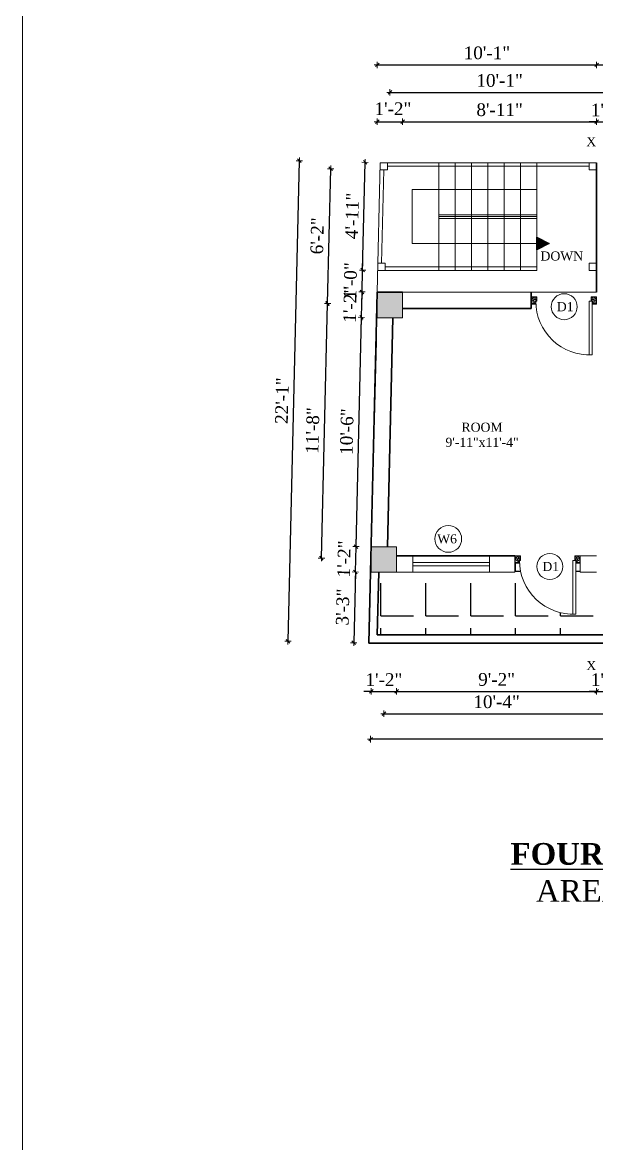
# Model space of a CAD drawing. Header units: inches. Extents: x 151827 to 158466, y -33102 to -26532.
# Drawn here: x 155381 to 155697, y -27753 to -27136 of the extents above; entities that cross this region are included whole.
import ezdxf

# ---------------------------------------------------------------- set-up
doc = ezdxf.new("R2010")
doc.units = ezdxf.units.IN
doc.header["$LTSCALE"] = 5
doc.header["$MEASUREMENT"] = 0
for name, color, linetype, lineweight in [('A-WALL', 7, 'Continuous', 9), ('Dimension', 7, 'Continuous', 18), ('DOOR', 62, 'Continuous', 0), ('Dw', 2, 'Continuous', 18), ('ele1', 21, 'Continuous', 20)]:
    doc.layers.add(name, color=color, linetype=linetype, lineweight=lineweight)
doc.layers.add('dim line', color=7, linetype='Continuous', lineweight=15, true_color=0xfab2b2)
doc.layers.add('TEXT', color=6, linetype='Continuous')
doc.layers.add('WALL', color=7, linetype='Continuous')
doc.styles.add('ordinary', font='times.ttf')
doc.dimstyles.new('Copy of 96', dxfattribs={"dimtxt": 7, "dimasz": 4, "dimexe": 0.5, "dimexo": 0.5, "dimgap": 3, "dimtad": 1, "dimdec": 1, "dimzin": 11, "dimdsep": 46, "dimlunit": 4, "dimtxsty": 'ordinary', "dimblk": 'OBLIQUE', "dimcen": 0.09, "dimse1": 1, "dimse2": 1, "dimclrt": 6, "dimazin": 0, "dimtfac": 1, "dimtdec": 1, "dimtix": 1, "dimtmove": 2, "dimatfit": 3, "dimldrblk": 'leader', "dimfxl": 0.5, "dimfxlon": 1, "dimtolj": 1, "dimtzin": 0, "dimarcsym": 0})

# ---------------------------------------------------------------- blocks, each defined once
blk = doc.blocks.new('oblique')
at = {"color": 0, "lineweight": -2}
blk.add_line((0.25, 0.25), (-0.25, -0.25), dxfattribs=at)
at = {"layer": 'dim line', "lineweight": 9}
for p, q in [((-0.4375, 0), (0.4375, 0)), ((0, 0.4375), (0, -0.4375))]:
    blk.add_line(p, q, dxfattribs=at)
blk = doc.blocks.new('*D1000')
at = {"layer": 'A-WALL', "color": 0, "lineweight": -2, "ltscale": 50, "transparency": 16777216}
for p, q in [((155564.81, -27424.39), (155564.9, -27420.4)), ((155564.47, -27438.39), (155564.81, -27424.39)), ((155564.47, -27438.39), (155564.38, -27442.39))]:
    blk.add_line(p, q, dxfattribs=at)
at = {"layer": 'Defpoints', "color": 0, "ltscale": 50, "transparency": 16777216}
for p in [(155564.81, -27424.39), (155573.17, -27424.59), (155572.84, -27438.59)]:
    blk.add_point(p, dxfattribs=at)
at = {"layer": 'A-WALL', "color": 0, "lineweight": -2, "ltscale": 50, "transparency": 16777216, "xscale": 4, "yscale": 4, "zscale": 4}
for p, rotation in [((155564.81, -27424.39), 268.6423816930626), ((155564.47, -27438.39), 88.64238169306266)]:
    blk.add_blockref('oblique', p, dxfattribs=dict(at, rotation=rotation))
at = {"layer": 'A-WALL', "color": 6, "ltscale": 50, "transparency": 16777216, "insert": (155558.14, -27431.24), "char_height": 7, "attachment_point": 5, "rotation": 88.64238, "style": 'ordinary'}
blk.add_mtext('\\A1;1\'-2"', dxfattribs=at)
blk = doc.blocks.new('_OBLIQUE')
at = {"color": 0, "linetype": 'ByBlock'}
blk.add_line((-0.5, -0.5), (0.5, 0.5), dxfattribs=at)
blk = doc.blocks.new('leader')
at = {"layer": 'Dimension'}
for p, q in [((0, -4.33), (0, 4.33)), ((-4.42, 0), (4.42, 0))]:
    blk.add_line(p, q, dxfattribs=at)
blk = doc.blocks.new('*D1001')
at = {"layer": 'A-WALL', "color": 0, "lineweight": -2, "ltscale": 5, "transparency": 16777216}
blk.add_line((155564.81, -27424.39), (155567.8, -27298.1), dxfattribs=at)
at = {"layer": 'Defpoints', "color": 0, "ltscale": 5, "transparency": 16777216}
for p in [(155567.8, -27298.1), (155576.5, -27298.31), (155573.17, -27424.59)]:
    blk.add_point(p, dxfattribs=at)
at = {"layer": 'A-WALL', "color": 0, "lineweight": -2, "ltscale": 5, "transparency": 16777216, "xscale": 4, "yscale": 4, "zscale": 4}
for p, rotation in [((155567.8, -27298.1), 88.64238169298221), ((155564.81, -27424.39), 268.6423816929822)]:
    blk.add_blockref('oblique', p, dxfattribs=dict(at, rotation=rotation))
at = {"layer": 'A-WALL', "color": 6, "ltscale": 5, "transparency": 16777216, "insert": (155559.74, -27361.09), "char_height": 7, "attachment_point": 5, "rotation": 88.64238, "style": 'ordinary'}
blk.add_mtext('\\A1;10\'-6"', dxfattribs=at)
blk = doc.blocks.new('*D1002')
at = {"layer": 'A-WALL', "color": 0, "lineweight": -2, "ltscale": 5, "transparency": 16777216}
for p, q in [((155567.8, -27298.1), (155568.13, -27284.11)), ((155568.13, -27284.11), (155568.23, -27280.11)), ((155567.8, -27298.1), (155567.7, -27302.1))]:
    blk.add_line(p, q, dxfattribs=at)
at = {"layer": 'Defpoints', "color": 0, "ltscale": 5, "transparency": 16777216}
for p in [(155568.13, -27284.11), (155576.5, -27284.31), (155576.5, -27298.31)]:
    blk.add_point(p, dxfattribs=at)
at = {"layer": 'A-WALL', "color": 0, "lineweight": -2, "ltscale": 5, "transparency": 16777216, "xscale": 4, "yscale": 4, "zscale": 4}
for p, rotation in [((155568.13, -27284.11), 268.6423816929822), ((155567.8, -27298.1), 88.64238169298224)]:
    blk.add_blockref('oblique', p, dxfattribs=dict(at, rotation=rotation))
at = {"layer": 'A-WALL', "color": 6, "ltscale": 5, "transparency": 16777216, "insert": (155561.47, -27290.95), "char_height": 7, "attachment_point": 5, "rotation": 88.64238, "style": 'ordinary'}
blk.add_mtext('\\A1;1\'-2"', dxfattribs=at)
blk = doc.blocks.new('*D798')
at = {"layer": 'A-WALL', "color": 0, "lineweight": -2, "ltscale": 5, "transparency": 16777216}
blk.add_line((155545.77, -27430.78), (155549.1, -27290.5), dxfattribs=at)
at = {"layer": 'Defpoints', "color": 0, "ltscale": 5, "transparency": 16777216}
for p in [(155549.1, -27290.5), (155583.5, -27291.31), (155580.17, -27431.59)]:
    blk.add_point(p, dxfattribs=at)
at = {"layer": 'A-WALL', "color": 0, "lineweight": -2, "ltscale": 5, "transparency": 16777216, "xscale": 4, "yscale": 4, "zscale": 4}
for p, rotation in [((155549.1, -27290.5), 88.64238169299772), ((155545.77, -27430.78), 268.6423816929977)]:
    blk.add_blockref('oblique', p, dxfattribs=dict(at, rotation=rotation))
at = {"layer": 'A-WALL', "color": 6, "ltscale": 5, "transparency": 16777216, "insert": (155540.88, -27360.48), "char_height": 7, "attachment_point": 5, "rotation": 88.64238, "style": 'ordinary'}
blk.add_mtext('\\A1;11\'-8"', dxfattribs=at)
blk = doc.blocks.new('*D799')
at = {"layer": 'A-WALL', "color": 0, "lineweight": -2, "ltscale": 5, "transparency": 16777216}
for p, q in [((155568.13, -27284.11), (155568.41, -27272.11)), ((155568.41, -27272.11), (155568.51, -27268.11)), ((155568.13, -27284.11), (155568.04, -27288.11))]:
    blk.add_line(p, q, dxfattribs=at)
at = {"layer": 'Defpoints', "color": 0, "ltscale": 5, "transparency": 16777216}
for p in [(155568.41, -27272.11), (155576.78, -27272.31), (155576.5, -27284.31)]:
    blk.add_point(p, dxfattribs=at)
at = {"layer": 'A-WALL', "color": 0, "lineweight": -2, "ltscale": 5, "transparency": 16777216, "xscale": 4, "yscale": 4, "zscale": 4}
for p, rotation in [((155568.41, -27272.11), 268.6423816929822), ((155568.13, -27284.11), 88.64238169298224)]:
    blk.add_blockref('oblique', p, dxfattribs=dict(at, rotation=rotation))
at = {"layer": 'A-WALL', "color": 6, "ltscale": 5, "transparency": 16777216, "insert": (155561.71, -27277.96), "char_height": 7, "attachment_point": 5, "rotation": 88.64238, "style": 'ordinary'}
blk.add_mtext('\\A1;1\'-0"', dxfattribs=at)
blk = doc.blocks.new('*D1003')
at = {"layer": 'A-WALL', "color": 0, "lineweight": -2, "ltscale": 5, "transparency": 16777216}
blk.add_line((155564.47, -27438.39), (155563.55, -27477.39), dxfattribs=at)
at = {"layer": 'Defpoints', "color": 0, "ltscale": 5, "transparency": 16777216}
for p in [(155572.84, -27438.59), (155563.55, -27477.39), (155571.92, -27477.59)]:
    blk.add_point(p, dxfattribs=at)
at = {"layer": 'A-WALL', "color": 0, "lineweight": -2, "ltscale": 5, "transparency": 16777216, "xscale": 4, "yscale": 4, "zscale": 4}
for p, rotation in [((155564.47, -27438.39), 88.64238169298224), ((155563.55, -27477.39), 268.6423816929822)]:
    blk.add_blockref('oblique', p, dxfattribs=dict(at, rotation=rotation))
at = {"layer": 'A-WALL', "color": 6, "ltscale": 5, "transparency": 16777216, "insert": (155557.45, -27457.74), "char_height": 7, "attachment_point": 5, "rotation": 88.64238, "style": 'ordinary'}
blk.add_mtext('\\A1;3\'-3"', dxfattribs=at)
blk = doc.blocks.new('*D800')
at = {"layer": 'A-WALL', "color": 0, "lineweight": -2, "ltscale": 5, "transparency": 16777216}
blk.add_line((155549.1, -27290.5), (155550.86, -27216.29), dxfattribs=at)
at = {"layer": 'Defpoints', "color": 0, "ltscale": 5, "transparency": 16777216}
for p in [(155550.86, -27216.29), (155704.38, -27219.93), (155583.5, -27291.31)]:
    blk.add_point(p, dxfattribs=at)
at = {"layer": 'A-WALL', "color": 0, "lineweight": -2, "ltscale": 5, "transparency": 16777216, "xscale": 4, "yscale": 4, "zscale": 4}
for p, rotation in [((155550.86, -27216.29), 88.64238169298221), ((155549.1, -27290.5), 268.6423816929822)]:
    blk.add_blockref('oblique', p, dxfattribs=dict(at, rotation=rotation))
at = {"layer": 'A-WALL', "color": 6, "ltscale": 5, "transparency": 16777216, "insert": (155543.42, -27253.24), "char_height": 7, "attachment_point": 5, "rotation": 88.64238, "style": 'ordinary'}
blk.add_mtext('\\A1;6\'-2"', dxfattribs=at)
blk = doc.blocks.new('*D801')
at = {"layer": 'A-WALL', "color": 0, "lineweight": -2, "ltscale": 5, "transparency": 16777216}
blk.add_line((155527.32, -27476.54), (155533.59, -27211.87), dxfattribs=at)
at = {"layer": 'Defpoints', "color": 0, "ltscale": 5, "transparency": 16777216}
for p in [(155533.59, -27211.87), (155578.19, -27212.93), (155571.92, -27477.59)]:
    blk.add_point(p, dxfattribs=at)
at = {"layer": 'A-WALL', "color": 0, "lineweight": -2, "ltscale": 5, "transparency": 16777216, "xscale": 4, "yscale": 4, "zscale": 4}
for p, rotation in [((155533.59, -27211.87), 88.64238169298221), ((155527.32, -27476.54), 268.6423816929822)]:
    blk.add_blockref('oblique', p, dxfattribs=dict(at, rotation=rotation))
at = {"layer": 'A-WALL', "color": 6, "ltscale": 5, "transparency": 16777216, "insert": (155523.96, -27344.05), "char_height": 7, "attachment_point": 5, "rotation": 88.64238, "style": 'ordinary'}
blk.add_mtext('\\A1;22\'-1"', dxfattribs=at)
blk = doc.blocks.new('A$C27B36B59')
at = {"layer": 'DOOR'}
for p, q in [((0, 4), (0, 0)), ((2.5, 4), (0, 4)), ((0, 0), (3, 0)), ((2.5, 2.5), (2.5, 4)), ((3, 2.5), (2.5, 2.5)), ((3, 0), (3, 2.5))]:
    blk.add_line(p, q, dxfattribs=at)
for centre, radius, start, end in [((-1.4, -0.54), 4.75, 22.14107, 72.83803), ((1.34, 2.09), 1.64, 45.13802, 144.89476), ((2.21, 0.3), 2.49, 83.31492, 152.65798), ((0.13, 0.37), 2.05, 349.48753, 93.68048), ((1.96, -0.47), 2.01, 58.74475, 166.49498), ((-0.06, 0.32), 1.13, 343.54197, 86.94698), ((2.08, -0.4), 1.17, 38.28162, 160.15192)]:
    blk.add_arc(centre, radius, start, end, dxfattribs=at)
blk = doc.blocks.new('D2')
at = {"layer": 'DOOR'}
for p, q in [((74473.95, 24047.59), (74473.95, 24018.09)), ((74473.95, 24047.59), (74475.45, 24047.59)), ((74475.45, 24047.59), (74475.45, 24018.13))]:
    blk.add_line(p, q, dxfattribs=at)
blk.add_arc((74473.95, 24047.59), 29.5, 180, 272.9146, dxfattribs=at)
at = {"layer": 'DOOR', "xscale": -1, "rotation": 180}
blk.add_blockref('A$C27B36B59', (74441.95, 24050.09), dxfattribs=at)
at = {"layer": 'DOOR', "rotation": 180}
blk.add_blockref('A$C27B36B59', (74477.95, 24050.09), dxfattribs=at)
blk = doc.blocks.new('*D999')
at = {"layer": 'A-WALL', "color": 0, "lineweight": -2, "ltscale": 5, "transparency": 16777216}
blk.add_line((155568.41, -27272.11), (155569.82, -27212.73), dxfattribs=at)
at = {"layer": 'Defpoints', "color": 0, "ltscale": 5, "transparency": 16777216}
for p in [(155569.82, -27212.73), (155578.19, -27212.93, -72.71), (155576.78, -27272.31, -72.71)]:
    blk.add_point(p, dxfattribs=at)
at = {"layer": 'A-WALL', "color": 0, "lineweight": -2, "ltscale": 5, "transparency": 16777216, "xscale": 4, "yscale": 4, "zscale": 4}
for p, rotation in [((155569.82, -27212.73), 88.64238169298221), ((155568.41, -27272.11), 268.6423816929822)]:
    blk.add_blockref('oblique', p, dxfattribs=dict(at, rotation=rotation))
at = {"layer": 'A-WALL', "color": 6, "ltscale": 5, "transparency": 16777216, "insert": (155562.62, -27242.27), "char_height": 7, "attachment_point": 5, "rotation": 88.64238, "style": 'ordinary'}
blk.add_mtext('\\A1;4\'-11"', dxfattribs=at)
blk = doc.blocks.new('*D757')
at = {"layer": 'A-WALL', "color": 0, "lineweight": -2, "ltscale": 50, "transparency": 16777216}
for p, q in [((155573.17, -27504.2), (155569.17, -27504.2)), ((155573.17, -27504.2), (155587.17, -27504.2)), ((155587.17, -27504.2), (155591.17, -27504.2))]:
    blk.add_line(p, q, dxfattribs=at)
at = {"layer": 'Defpoints', "color": 0, "ltscale": 50, "transparency": 16777216}
for p in [(155573.17, -27438.59), (155587.17, -27438.59), (155587.17, -27504.2)]:
    blk.add_point(p, dxfattribs=at)
at = {"layer": 'A-WALL', "color": 0, "lineweight": -2, "ltscale": 50, "transparency": 16777216, "xscale": 4, "yscale": 4, "zscale": 4}
blk.add_blockref('oblique', (155573.17, -27504.2), dxfattribs=at)
at = {"layer": 'A-WALL', "color": 0, "lineweight": -2, "ltscale": 50, "transparency": 16777216, "xscale": 4, "yscale": 4, "zscale": 4, "rotation": 180}
blk.add_blockref('oblique', (155587.17, -27504.2), dxfattribs=at)
at = {"layer": 'A-WALL', "color": 6, "ltscale": 50, "transparency": 16777216, "insert": (155580.17, -27497.7), "char_height": 7, "attachment_point": 5, "style": 'ordinary'}
blk.add_mtext('\\A1;1\'-2"', dxfattribs=at)
blk = doc.blocks.new('*D758')
at = {"layer": 'A-WALL', "color": 0, "lineweight": -2, "ltscale": 5, "transparency": 16777216}
blk.add_line((155587.17, -27504.2), (155697.38, -27504.2), dxfattribs=at)
at = {"layer": 'Defpoints', "color": 0, "ltscale": 5, "transparency": 16777216}
for p in [(155587.17, -27438.59), (155697.38, -27438.59), (155697.38, -27504.2)]:
    blk.add_point(p, dxfattribs=at)
at = {"layer": 'A-WALL', "color": 0, "lineweight": -2, "ltscale": 5, "transparency": 16777216, "xscale": 4, "yscale": 4, "zscale": 4, "rotation": 180}
blk.add_blockref('oblique', (155587.17, -27504.2), dxfattribs=at)
at = {"layer": 'A-WALL', "color": 0, "lineweight": -2, "ltscale": 5, "transparency": 16777216, "xscale": 4, "yscale": 4, "zscale": 4}
blk.add_blockref('oblique', (155697.38, -27504.2), dxfattribs=at)
at = {"layer": 'A-WALL', "color": 6, "ltscale": 5, "transparency": 16777216, "insert": (155642.28, -27497.63), "char_height": 7, "attachment_point": 5, "style": 'ordinary'}
blk.add_mtext('\\A1;9\'-2"', dxfattribs=at)
blk = doc.blocks.new('*D759')
at = {"layer": 'A-WALL', "color": 0, "lineweight": -2, "ltscale": 5, "transparency": 16777216}
for p, q in [((155697.38, -27504.2), (155693.38, -27504.2)), ((155697.38, -27504.2), (155711.38, -27504.2)), ((155711.38, -27504.2), (155715.38, -27504.2))]:
    blk.add_line(p, q, dxfattribs=at)
at = {"layer": 'Defpoints', "color": 0, "ltscale": 5, "transparency": 16777216}
for p in [(155697.38, -27438.59), (155711.38, -27438.59), (155711.38, -27504.2)]:
    blk.add_point(p, dxfattribs=at)
at = {"layer": 'A-WALL', "color": 0, "lineweight": -2, "ltscale": 5, "transparency": 16777216, "xscale": 4, "yscale": 4, "zscale": 4}
blk.add_blockref('oblique', (155697.38, -27504.2), dxfattribs=at)
at = {"layer": 'A-WALL', "color": 0, "lineweight": -2, "ltscale": 5, "transparency": 16777216, "xscale": 4, "yscale": 4, "zscale": 4, "rotation": 180}
blk.add_blockref('oblique', (155711.38, -27504.2), dxfattribs=at)
at = {"layer": 'A-WALL', "color": 6, "ltscale": 5, "transparency": 16777216, "insert": (155704.38, -27497.7), "char_height": 7, "attachment_point": 5, "style": 'ordinary'}
blk.add_mtext('\\A1;1\'-2"', dxfattribs=at)
blk = doc.blocks.new('*D767')
at = {"layer": 'A-WALL', "color": 0, "lineweight": -2, "ltscale": 5, "transparency": 16777216}
blk.add_line((155580.17, -27516.51), (155704.38, -27516.51), dxfattribs=at)
at = {"layer": 'Defpoints', "color": 0, "ltscale": 5, "transparency": 16777216}
for p in [(155580.17, -27431.59), (155704.38, -27431.59), (155704.38, -27516.51)]:
    blk.add_point(p, dxfattribs=at)
at = {"layer": 'A-WALL', "color": 0, "lineweight": -2, "ltscale": 5, "transparency": 16777216, "xscale": 4, "yscale": 4, "zscale": 4, "rotation": 180}
blk.add_blockref('oblique', (155580.17, -27516.51), dxfattribs=at)
at = {"layer": 'A-WALL', "color": 0, "lineweight": -2, "ltscale": 5, "transparency": 16777216, "xscale": 4, "yscale": 4, "zscale": 4}
blk.add_blockref('oblique', (155704.38, -27516.51), dxfattribs=at)
at = {"layer": 'A-WALL', "color": 6, "ltscale": 5, "transparency": 16777216, "insert": (155642.28, -27509.95), "char_height": 7, "attachment_point": 5, "style": 'ordinary'}
blk.add_mtext('\\A1;10\'-4"', dxfattribs=at)
blk = doc.blocks.new('*D771')
at = {"layer": 'A-WALL', "color": 0, "lineweight": -2, "ltscale": 5, "transparency": 16777216}
blk.add_line((155939.64, -27530.5), (155572.84, -27530.5), dxfattribs=at)
at = {"layer": 'Defpoints', "color": 0, "ltscale": 5, "transparency": 16777216}
for p in [(155572.84, -27438.59), (155939.64, -27438.59), (155572.84, -27530.5)]:
    blk.add_point(p, dxfattribs=at)
at = {"layer": 'A-WALL', "color": 0, "lineweight": -2, "ltscale": 5, "transparency": 16777216, "xscale": 4, "yscale": 4, "zscale": 4, "rotation": 180}
blk.add_blockref('oblique', (155572.84, -27530.5), dxfattribs=at)
at = {"layer": 'A-WALL', "color": 0, "lineweight": -2, "ltscale": 5, "transparency": 16777216, "xscale": 4, "yscale": 4, "zscale": 4}
blk.add_blockref('oblique', (155939.64, -27530.5), dxfattribs=at)
at = {"layer": 'A-WALL', "color": 6, "ltscale": 5, "transparency": 16777216, "insert": (155756.24, -27523.93), "char_height": 7, "attachment_point": 5, "style": 'ordinary'}
blk.add_mtext('\\A1;30\'-7"', dxfattribs=at)
blk = doc.blocks.new('*D773')
at = {"layer": 'A-WALL', "color": 0, "lineweight": -2, "ltscale": 50, "transparency": 16777216}
blk.add_line((155576.5, -27190.37), (155590.5, -27190.37), dxfattribs=at)
at = {"layer": 'Defpoints', "color": 0, "ltscale": 50, "transparency": 16777216}
for p in [(155590.5, -27190.37), (155576.5, -27284.31), (155590.5, -27284.31)]:
    blk.add_point(p, dxfattribs=at)
at = {"layer": 'A-WALL', "color": 0, "lineweight": -2, "ltscale": 50, "transparency": 16777216, "xscale": 4, "yscale": 4, "zscale": 4, "rotation": 180}
blk.add_blockref('oblique', (155576.5, -27190.37), dxfattribs=at)
at = {"layer": 'A-WALL', "color": 0, "lineweight": -2, "ltscale": 50, "transparency": 16777216, "xscale": 4, "yscale": 4, "zscale": 4}
blk.add_blockref('oblique', (155590.5, -27190.37), dxfattribs=at)
at = {"layer": 'A-WALL', "color": 6, "ltscale": 50, "transparency": 16777216, "insert": (155585.15, -27183.23), "char_height": 7, "attachment_point": 5, "style": 'ordinary'}
blk.add_mtext('\\A1;1\'-2"', dxfattribs=at)
blk = doc.blocks.new('*D774')
at = {"layer": 'A-WALL', "color": 0, "lineweight": -2, "ltscale": 5, "transparency": 16777216}
blk.add_line((155590.5, -27190.37), (155697.38, -27190.37), dxfattribs=at)
at = {"layer": 'Defpoints', "color": 0, "ltscale": 5, "transparency": 16777216}
for p in [(155697.38, -27190.37), (155697.38, -27212.93), (155590.5, -27284.31)]:
    blk.add_point(p, dxfattribs=at)
at = {"layer": 'A-WALL', "color": 0, "lineweight": -2, "ltscale": 5, "transparency": 16777216, "xscale": 4, "yscale": 4, "zscale": 4, "rotation": 180}
blk.add_blockref('oblique', (155590.5, -27190.37), dxfattribs=at)
at = {"layer": 'A-WALL', "color": 0, "lineweight": -2, "ltscale": 5, "transparency": 16777216, "xscale": 4, "yscale": 4, "zscale": 4}
blk.add_blockref('oblique', (155697.38, -27190.37), dxfattribs=at)
at = {"layer": 'A-WALL', "color": 6, "ltscale": 5, "transparency": 16777216, "insert": (155643.94, -27183.81), "char_height": 7, "attachment_point": 5, "style": 'ordinary'}
blk.add_mtext('\\A1;8\'-11"', dxfattribs=at)
blk = doc.blocks.new('*D775')
at = {"layer": 'A-WALL', "color": 0, "lineweight": -2, "ltscale": 5, "transparency": 16777216}
for p, q in [((155697.38, -27190.37), (155693.38, -27190.37)), ((155697.38, -27190.37), (155711.38, -27190.37)), ((155711.38, -27190.37), (155715.38, -27190.37))]:
    blk.add_line(p, q, dxfattribs=at)
at = {"layer": 'Defpoints', "color": 0, "ltscale": 5, "transparency": 16777216}
for p in [(155711.38, -27190.37), (155697.38, -27212.93), (155711.38, -27212.93)]:
    blk.add_point(p, dxfattribs=at)
at = {"layer": 'A-WALL', "color": 0, "lineweight": -2, "ltscale": 5, "transparency": 16777216, "xscale": 4, "yscale": 4, "zscale": 4}
blk.add_blockref('oblique', (155697.38, -27190.37), dxfattribs=at)
at = {"layer": 'A-WALL', "color": 0, "lineweight": -2, "ltscale": 5, "transparency": 16777216, "xscale": 4, "yscale": 4, "zscale": 4, "rotation": 180}
blk.add_blockref('oblique', (155711.38, -27190.37), dxfattribs=at)
at = {"layer": 'A-WALL', "color": 6, "ltscale": 5, "transparency": 16777216, "insert": (155704.38, -27183.87), "char_height": 7, "attachment_point": 5, "style": 'ordinary'}
blk.add_mtext('\\A1;1\'-2"', dxfattribs=at)
blk = doc.blocks.new('*D781')
at = {"layer": 'A-WALL', "color": 0, "lineweight": -2, "ltscale": 5, "transparency": 16777216}
blk.add_line((155583.5, -27174.24), (155704.38, -27174.24), dxfattribs=at)
at = {"layer": 'Defpoints', "color": 0, "ltscale": 5, "transparency": 16777216}
for p in [(155704.38, -27174.24), (155583.5, -27291.31), (155704.38, -27291.31)]:
    blk.add_point(p, dxfattribs=at)
at = {"layer": 'A-WALL', "color": 0, "lineweight": -2, "ltscale": 5, "transparency": 16777216, "xscale": 4, "yscale": 4, "zscale": 4, "rotation": 180}
blk.add_blockref('oblique', (155583.5, -27174.24), dxfattribs=at)
at = {"layer": 'A-WALL', "color": 0, "lineweight": -2, "ltscale": 5, "transparency": 16777216, "xscale": 4, "yscale": 4, "zscale": 4}
blk.add_blockref('oblique', (155704.38, -27174.24), dxfattribs=at)
at = {"layer": 'A-WALL', "color": 6, "ltscale": 5, "transparency": 16777216, "insert": (155643.94, -27167.68), "char_height": 7, "attachment_point": 5, "style": 'ordinary'}
blk.add_mtext('\\A1;10\'-1"', dxfattribs=at)
blk = doc.blocks.new('*D784')
at = {"layer": 'A-WALL', "color": 0, "lineweight": -2, "ltscale": 5, "transparency": 16777216}
blk.add_line((155576.5, -27159.04), (155697.38, -27159.04), dxfattribs=at)
at = {"layer": 'Defpoints', "color": 0, "ltscale": 5, "transparency": 16777216}
for p in [(155697.38, -27159.04), (155697.38, -27212.93), (155576.5, -27284.31)]:
    blk.add_point(p, dxfattribs=at)
at = {"layer": 'A-WALL', "color": 0, "lineweight": -2, "ltscale": 5, "transparency": 16777216, "xscale": 4, "yscale": 4, "zscale": 4, "rotation": 180}
blk.add_blockref('oblique', (155576.5, -27159.04), dxfattribs=at)
at = {"layer": 'A-WALL', "color": 0, "lineweight": -2, "ltscale": 5, "transparency": 16777216, "xscale": 4, "yscale": 4, "zscale": 4}
blk.add_blockref('oblique', (155697.38, -27159.04), dxfattribs=at)
at = {"layer": 'A-WALL', "color": 6, "ltscale": 5, "transparency": 16777216, "insert": (155636.94, -27152.48), "char_height": 7, "attachment_point": 5, "style": 'ordinary'}
blk.add_mtext('\\A1;10\'-1"', dxfattribs=at)
blk = doc.blocks.new('*D785')
at = {"layer": 'A-WALL', "color": 0, "lineweight": -2, "ltscale": 5, "transparency": 16777216}
blk.add_line((155697.38, -27159.04), (155985.2, -27159.04), dxfattribs=at)
at = {"layer": 'Defpoints', "color": 0, "ltscale": 5, "transparency": 16777216}
for p in [(155985.2, -27159.04), (155697.38, -27212.93), (155985.2, -27368.59)]:
    blk.add_point(p, dxfattribs=at)
at = {"layer": 'A-WALL', "color": 0, "lineweight": -2, "ltscale": 5, "transparency": 16777216, "xscale": 4, "yscale": 4, "zscale": 4, "rotation": 180}
blk.add_blockref('oblique', (155697.38, -27159.04), dxfattribs=at)
at = {"layer": 'A-WALL', "color": 0, "lineweight": -2, "ltscale": 5, "transparency": 16777216, "xscale": 4, "yscale": 4, "zscale": 4}
blk.add_blockref('oblique', (155985.2, -27159.04), dxfattribs=at)
at = {"layer": 'A-WALL', "color": 6, "ltscale": 5, "transparency": 16777216, "insert": (155841.29, -27152.48), "char_height": 7, "attachment_point": 5, "style": 'ordinary'}
blk.add_mtext('\\A1;24\'-0"', dxfattribs=at)

msp = doc.modelspace()

# ---------------------------------------------------------------- hatches: boundary and pattern name
at = {"ltscale": 5}
msp.add_hatch(color=256, dxfattribs=at).paths.add_polyline_path([(155664.38, -27260.89), (155664.38, -27253.88), (155671.27, -27257.46)])
at = {"layer": 'WALL', "linetype": 'ByBlock', "ltscale": 5, "true_color": 0xf8991e}
h = msp.add_hatch(color=30, dxfattribs=at)
h.dxf.hatch_style = 1
h.paths.add_polyline_path([(155576.5, -27298.31), (155590.5, -27298.31), (155590.5, -27284.31), (155576.5, -27284.31)])
h = msp.add_hatch(dxfattribs=at)
h.set_pattern_fill('ANGLE', color=30, scale=90)
h.set_pattern_definition([(0, (0, 4415.357), (0, 24.75), [18, -6.75]), (90, (0, 4415.357), (-24.75, 2e-15), [18, -6.75])])
h.paths.add_polyline_path([(155832.45, -27298.31), (155822.95, -27298.31), (155822.95, -27288.81), (155715.77, -27288.81), (155715.77, -27473.09), (155912.31, -27473.09), (155934.6, -27438.59), (155836.95, -27438.59), (155822.95, -27438.59), (155822.95, -27424.59), (155832.45, -27424.59)])
h.paths.add_polyline_path([(155654.92, -27433.59), (155652.38, -27433.59), (155652.38, -27438.59), (155587.17, -27438.59), (155577.34, -27438.59), (155576.52, -27473.09), (155715.77, -27473.09), (155715.77, -27288.81), (155711.38, -27288.81), (155711.38, -27298.31), (155711.38, -27424.59), (155711.38, -27438.59), (155697.38, -27438.59), (155688.38, -27438.59), (155688.38, -27433.59), (155685.88, -27433.59), (155685.88, -27461.55, -0.414214)])
h.paths.add_polyline_path([(155746.52, -27372.73), (155803.83, -27372.73), (155803.83, -27365.06), (155746.52, -27365.06)], flags=24)
h = msp.add_hatch(color=30, dxfattribs=at)
h.dxf.hatch_style = 1
h.paths.add_polyline_path([(155573.17, -27424.59), (155573.17, -27438.59), (155587.17, -27438.59), (155587.17, -27424.59)])

# ---------------------------------------------------------------- linework, layer by layer
at = {"ltscale": 5}
for p, q in [((155664.38, -27260.89, -72.71), (155664.38, -27253.88, -72.71)), ((155664.38, -27253.88, -72.71), (155671.27, -27257.46, -72.71)), ((155671.27, -27257.46, -72.71), (155664.38, -27260.89, -72.71))]:
    msp.add_line(p, q, dxfattribs=at)
at = {"layer": 'A-WALL', "ltscale": 5}
for p, q in [((155578.19, -27212.93, -72.71), (155576.5, -27284.31, -72.71)), ((155697.38, -27212.93, -72.71), (155578.19, -27212.93, -72.71)), ((155580.09, -27216.93, -72.71), (155578.88, -27268.31, -72.71)), ((155693.38, -27214.93, -72.71), (155582.19, -27214.93, -72.71)), ((155610.38, -27212.93, -72.71), (155610.38, -27272.31, -72.71)), ((155619.38, -27212.93, -72.71), (155619.38, -27272.31, -72.71)), ((155628.38, -27212.93, -72.71), (155628.38, -27272.31, -72.71)), ((155637.38, -27212.93, -72.71), (155637.38, -27272.31, -72.71)), ((155646.38, -27212.93, -72.71), (155646.38, -27272.31, -72.71)), ((155655.38, -27212.93, -72.71), (155655.38, -27272.31, -72.71)), ((155664.38, -27212.93, -72.71), (155664.38, -27242.62, -72.71)), ((155595.77, -27257.46, -72.71), (155595.77, -27227.77, -72.71)), ((155595.77, -27227.77, -72.71), (155664.38, -27227.77, -72.71)), ((155664.38, -27241.62, -72.71), (155610.38, -27241.62, -72.71)), ((155664.38, -27242.62, -72.71), (155610.38, -27242.62, -72.71)), ((155664.38, -27243.62, -72.71), (155610.38, -27243.62, -72.71)), ((155664.38, -27242.62, -72.71), (155664.38, -27272.31, -72.71)), ((155664.38, -27257.46, -72.71), (155595.77, -27257.46, -72.71)), ((155664.38, -27272.31, -72.71), (155576.78, -27272.31, -72.71)), ((155664.38, -27270.31, -72.71), (155580.88, -27270.31, -72.71)), ((155697.38, -27272.31, -72.71), (155693.38, -27272.31, -72.71)), ((155697.38, -27284.31, -72.71), (155576.5, -27284.31, -72.71)), ((155596.17, -27429.59, -72.71), (155596.17, -27438.59, -72.71)), ((155638.38, -27429.59, -72.71), (155638.38, -27438.59, -72.71)), ((155652.38, -27429.59, -72.71), (155652.38, -27438.59, -72.71)), ((155688.38, -27429.59, -72.71), (155697.38, -27429.59, -72.71)), ((155688.38, -27438.59, -72.71), (155688.38, -27429.59, -72.71)), ((155573.17, -27438.59, -72.71), (155572.84, -27438.59, -72.71)), ((155587.17, -27438.59, -72.71), (155652.38, -27438.59, -72.71)), ((155688.38, -27438.59, -72.71), (155697.38, -27438.59, -72.71))]:
    msp.add_line(p, q, dxfattribs=at)
at = {"layer": 'A-WALL', "lineweight": 30}
for p, q in [((155697.38, -27212.93, -72.71), (155697.38, -27284.31, -72.71)), ((155576.5, -27284.31, -72.71), (155572.84, -27438.59, -72.71)), ((155590.5, -27284.31, -72.71), (155576.5, -27284.31, -72.71)), ((155590.5, -27284.31, -72.71), (155576.5, -27284.31, -72.71)), ((155661.38, -27293.31, -72.71), (155661.38, -27284.31, -72.71)), ((155590.5, -27293.31, -72.71), (155661.38, -27293.31, -72.71)), ((155585.17, -27298.31, -72.71), (155582.17, -27424.59, -72.71)), ((155574.84, -27354.24, -72.71), (155575.86, -27311.25, -72.71)), ((155652.38, -27429.59, -72.71), (155587.17, -27429.59, -72.71)), ((155572.84, -27438.59, -72.71), (155571.92, -27477.59, -72.71)), ((155577.34, -27438.59, -72.71), (155576.52, -27473.09, -72.71)), ((155912.31, -27473.09, -72.71), (155576.52, -27473.09, -72.71)), ((155914.76, -27477.59, -72.71), (155571.92, -27477.59, -72.71))]:
    msp.add_line(p, q, dxfattribs=at)
at = {"layer": 'A-WALL', "ltscale": 5, "elevation": -72.71}
for points in [[(155578.19, -27212.93), (155582.19, -27212.93), (155582.19, -27216.93), (155578.19, -27216.93)], [(155693.38, -27212.93), (155697.38, -27212.93), (155697.38, -27216.93), (155693.38, -27216.93)], [(155576.88, -27268.31), (155580.88, -27268.31), (155580.88, -27272.31), (155576.88, -27272.31)], [(155693.38, -27268.31), (155697.38, -27268.31), (155697.38, -27272.31), (155693.38, -27272.31)], [(155576.5, -27298.31), (155590.5, -27298.31), (155590.5, -27284.31), (155576.5, -27284.31)], [(155573.17, -27424.59), (155587.17, -27424.59), (155587.17, -27438.59), (155573.17, -27438.59)]]:
    msp.add_lwpolyline(points, close=True, dxfattribs=at)
at = {"layer": 'A-WALL', "ltscale": 5}
for centre, radius in [((155679.56, -27292.26, -72.71), 7.15), ((155615.64, -27420.17, -72.71), 7.38), ((155671.61, -27435.38, -72.71), 7.15)]:
    msp.add_circle(centre, radius, dxfattribs=at)
at = {"layer": 'Dw', "color": 3}
for p, q in [((155596.17, -27433.09, -72.71), (155638.38, -27433.09, -72.71)), ((155596.17, -27435.09, -72.71), (155638.38, -27435.09, -72.71))]:
    msp.add_line(p, q, dxfattribs=at)
at = {"layer": 'ele1', "elevation": -72.71}
msp.add_lwpolyline([(155380.93, -26531.78), (158465.9, -26531.78), (158465.9, -28687.11), (155380.93, -28687.11)], close=True, dxfattribs=at)
msp.add_lwpolyline([(155380.93, -26531.78), (158465.9, -26531.78), (158465.9, -28687.11), (155380.93, -28687.11)], close=True, dxfattribs=at)

# ---------------------------------------------------------------- block references
at = {"layer": 'WALL', "color": 2, "linetype": 'ByBlock'}
for p in [(81219.43, -51336.9, -72.71), (81210.43, -51479.68, -72.71)]:
    msp.add_blockref('D2', p, dxfattribs=at)

# ---------------------------------------------------------------- texts
at = {"layer": 'TEXT', "style": 'ordinary'}
for s, p in [('X', (155691.72, -27203.9, -72.71)), ('DOWN', (155666.48, -27266.84, -72.71)), ('D1', (155675.44, -27294.75, -72.71)), ('W6', (155609.53, -27422.62, -72.71)), ('D1', (155667.49, -27437.88, -72.71)), ('X', (155691.72, -27492.47, -72.71))]:
    msp.add_text(s, height=5, dxfattribs=at).set_placement(p)
at = {"layer": 'TEXT', "insert": (155634.26, -27369.54, -72.71), "char_height": 5, "attachment_point": 8, "style": 'ordinary'}
msp.add_mtext_dynamic_manual_height_columns('ROOM\\P9\'-11"x11\'-4"', width=101.5687, gutter_width=1720.72, heights=[0], dxfattribs=at)
at = {"layer": 'TEXT', "char_height": 12, "width": 219.8151, "attachment_point": 8, "style": 'ordinary'}
for s, insert in [('{\\fTimes New Roman|b1|i0|c0|p18;\\LFOURTH FLOOR PLAN}', (155750.16, -27599.88, -72.71)), ('AREA = 146.48 sq. ft.', (155745.85, -27624, -72.71))]:
    msp.add_mtext(s, dxfattribs=dict(at, insert=insert))

# ---------------------------------------------------------------- dimensions: what is measured, and where the dimension line sits
at = {"layer": 'A-WALL', "ltscale": 5}
for base, p1, p2, picture, middle in [((155697.38, -27159.04, -72.71), (155576.5, -27284.31, -72.71), (155697.38, -27212.93, -72.71), '*D784', (155636.94, -27152.48, -72.71)), ((155985.2, -27159.04, -72.71), (155697.38, -27212.93, -72.71), (155985.2, -27368.59, -72.71), '*D785', (155841.29, -27152.48, -72.71)), ((155704.38, -27174.24, -72.71), (155583.5, -27291.31, -72.71), (155704.38, -27291.31, -72.71), '*D781', (155643.94, -27167.68, -72.71)), ((155697.38, -27190.37, -72.71), (155590.5, -27284.31, -72.71), (155697.38, -27212.93, -72.71), '*D774', (155643.94, -27183.81, -72.71)), ((155711.38, -27190.37, -72.71), (155697.38, -27212.93, -72.71), (155711.38, -27212.93, -72.71), '*D775', (155704.38, -27183.87, -72.71)), ((155704.38, -27516.51, -72.71), (155580.17, -27431.59, -72.71), (155704.38, -27431.59, -72.71), '*D767', (155642.28, -27509.95, -72.71)), ((155572.84, -27530.5, -72.71), (155939.64, -27438.59, -72.71), (155572.84, -27438.59, -72.71), '*D771', (155756.24, -27523.93, -72.71)), ((155697.38, -27504.2, -72.71), (155587.17, -27438.59, -72.71), (155697.38, -27438.59, -72.71), '*D758', (155642.28, -27497.63, -72.71)), ((155711.38, -27504.2, -72.71), (155697.38, -27438.59, -72.71), (155711.38, -27438.59, -72.71), '*D759', (155704.38, -27497.7, -72.71))]:
    dim = msp.add_linear_dim(base=base, p1=p1, p2=p2, dimstyle='Copy of 96', override={"dimdec": 0, "dimblk": 'oblique', "dimtdec": 0, "dimarcsym": 1}, dxfattribs=at)
    dim.commit()
    dim.dimension.update_dxf_attribs({"geometry": picture, "text_midpoint": middle})
at = {"layer": 'A-WALL', "ltscale": 50}
dim = msp.add_linear_dim(base=(155590.5, -27190.37, -72.71), p1=(155576.5, -27284.31, -72.71), p2=(155590.5, -27284.31, -72.71), dimstyle='Copy of 96', override={"dimdec": 0, "dimblk": 'oblique', "dimtdec": 0, "dimarcsym": 1}, dxfattribs=at)
dim.commit()
dim.dimension.update_dxf_attribs({"geometry": '*D773', "text_midpoint": (155585.15, -27183.23, -72.71), "dimtype": 160})
at = {"layer": 'A-WALL', "ltscale": 5}
for base, p1, p2, picture, middle in [((155533.59, -27211.87, -72.71), (155571.92, -27477.59, -72.71), (155578.19, -27212.93, -72.71), '*D801', (155523.96, -27344.05, -72.71)), ((155569.82, -27212.73), (155576.78, -27272.31, -72.71), (155578.19, -27212.93, -72.71), '*D999', (155562.62, -27242.27)), ((155550.86, -27216.29, -72.71), (155583.5, -27291.31, -72.71), (155704.38, -27219.93, -72.71), '*D800', (155543.42, -27253.24, -72.71)), ((155568.41, -27272.11, -72.71), (155576.5, -27284.31, -72.71), (155576.78, -27272.31, -72.71), '*D799', (155561.71, -27277.96, -72.71)), ((155568.13, -27284.11, -72.71), (155576.5, -27298.31, -72.71), (155576.5, -27284.31, -72.71), '*D1002', (155561.47, -27290.95, -72.71)), ((155567.8, -27298.1, -72.71), (155573.17, -27424.59, -72.71), (155576.5, -27298.31, -72.71), '*D1001', (155559.74, -27361.09, -72.71)), ((155563.55, -27477.39, -72.71), (155572.84, -27438.59, -72.71), (155571.92, -27477.59, -72.71), '*D1003', (155557.45, -27457.74, -72.71))]:
    dim = msp.add_linear_dim(base=base, p1=p1, p2=p2, angle=268.64238, dimstyle='Copy of 96', override={"dimdec": 0, "dimblk": 'oblique', "dimtdec": 0, "dimarcsym": 1}, dxfattribs=at)
    dim.commit()
    dim.dimension.update_dxf_attribs({"geometry": picture, "text_midpoint": middle})
dim = msp.add_aligned_dim(p1=(155580.17, -27431.59, -72.71), p2=(155583.5, -27291.31, -72.71), distance=34.41, dimstyle='Copy of 96', override={"dimdec": 0, "dimblk": 'oblique', "dimtdec": 0, "dimarcsym": 1}, dxfattribs=at)
dim.commit()
dim.dimension.update_dxf_attribs({"geometry": '*D798', "text_midpoint": (155540.88, -27360.48, -72.71)})
at = {"layer": 'A-WALL', "ltscale": 50}
dim = msp.add_aligned_dim(p1=(155572.84, -27438.59, -72.71), p2=(155573.17, -27424.59, -72.71), distance=8.37, dimstyle='Copy of 96', override={"dimdec": 0, "dimblk": 'oblique', "dimtdec": 0, "dimarcsym": 1}, dxfattribs=at)
dim.commit()
dim.dimension.update_dxf_attribs({"geometry": '*D1000', "text_midpoint": (155558.14, -27431.24, -72.71)})
dim = msp.add_linear_dim(base=(155587.17, -27504.2, -72.71), p1=(155573.17, -27438.59, -72.71), p2=(155587.17, -27438.59, -72.71), dimstyle='Copy of 96', override={"dimdec": 0, "dimblk": 'oblique', "dimtdec": 0, "dimarcsym": 1}, dxfattribs=at)
dim.commit()
dim.dimension.update_dxf_attribs({"geometry": '*D757', "text_midpoint": (155580.17, -27497.7, -72.71)})

doc.saveas('drawing.dxf')
